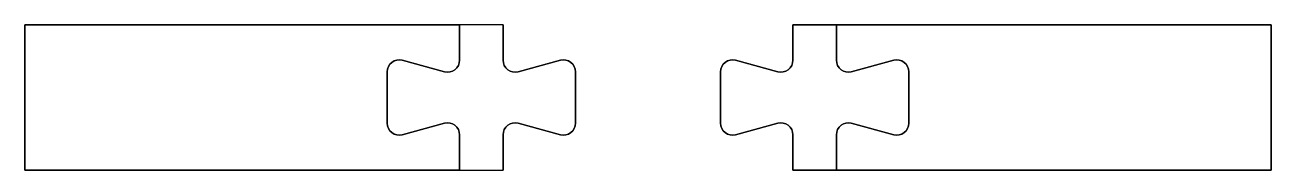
# Model space of a CAD drawing. Extents: x -117 to 313, y -28 to 22.
import ezdxf

# ---------------------------------------------------------------- set-up
doc = ezdxf.new("R2010")
doc.units = 0
doc.layers.add('1', color=7, linetype='CONTINUOUS')

# ---------------------------------------------------------------- blocks, each defined once
blk = doc.blocks.new('*M0')
at = {"layer": '1', "color": 7, "linetype": 'CONTINUOUS'}
for p, q in [((-65.00492, 30.10289, -16), (-50.00492, 30.10289, -16)), ((-65.00492, 30.10289, -32), (-65.00492, 30.10289, -16)), ((-65.00492, 30.10289, -32), (-65.00492, 17.94611, -32)), ((99.99508, 30.10289, -32), (-65.00492, 30.10289, -32)), ((-50.00492, 30.10289, -16), (-50.00492, 17.94611, -16)), ((-50.00492, 30.10289, -16), (-50.00492, 30.10289)), ((-50.00492, 30.10289), (99.99508, 30.10289)), ((-50.00492, 17.94611), (-50.00492, 30.10289)), ((99.99508, 30.10289, -32), (99.99508, 30.10289)), ((99.99508, 30.10289), (99.99508, -19.89711)), ((99.99508, -19.89711, -32), (99.99508, 30.10289, -32)), ((-70.16608, 13.98582, -32), (-84.84376, 17.91869, -32)), ((-50.00492, 17.94611, -16), (-50.00492, 17.94611)), ((-44.84376, 13.98582, -16), (-30.16608, 17.91869, -16)), ((-30.16608, 17.91869), (-44.84376, 13.98582)), ((-30.16608, 17.91869, -16), (-30.16608, 17.91869)), ((-90.00492, 13.9584, -32), (-90.00492, -3.75262, -32)), ((-44.84376, 13.98582, -16), (-44.84376, 13.98582)), ((-25.00492, 13.9584, -16), (-25.00492, -3.75262, -16)), ((-25.00492, 13.9584, -16), (-25.00492, 13.9584)), ((-25.00492, -3.75262), (-25.00492, 13.9584)), ((-84.84376, -7.71291, -32), (-70.16608, -3.78004, -32)), ((-30.16608, -7.71291, -16), (-44.84376, -3.78004, -16)), ((-44.84376, -3.78004, -16), (-44.84376, -3.78004)), ((-44.84376, -3.78004), (-30.16608, -7.71291)), ((-25.00492, -3.75262, -16), (-25.00492, -3.75262)), ((-65.00492, -7.74033, -32), (-65.00492, -19.89711, -32)), ((-50.00492, -7.74033, -16), (-50.00492, -19.89711, -16)), ((-50.00492, -7.74033, -16), (-50.00492, -7.74033)), ((-50.00492, -19.89711), (-50.00492, -7.74033)), ((-30.16608, -7.71291, -16), (-30.16608, -7.71291)), ((-50.00492, -19.89711, -16), (-65.00492, -19.89711, -16)), ((-65.00492, -19.89711, -32), (-65.00492, -19.89711, -16)), ((-65.00492, -19.89711, -32), (99.99508, -19.89711, -32)), ((-50.00492, -19.89711, -16), (-50.00492, -19.89711)), ((99.99508, -19.89711), (-50.00492, -19.89711)), ((99.99508, -19.89711, -32), (99.99508, -19.89711))]:
    blk.add_line(p, q, dxfattribs=at)
for centre, start, end in [((-85.90492, 13.958396, -32), 75.00000556, 180), ((-45.90492, 17.946114, -16), 180, 284.99999444), ((-29.10492, 13.958396), 360, 104.99999444), ((-85.90492, -3.752616, -32), 180, 284.99999444), ((-45.90492, -7.740334, -16), 75.00000556, 180), ((-29.10492, -3.752616), 255.00000556, 0)]:
    blk.add_arc(centre, 4.1, start, end, dxfattribs=at)
at = {"layer": '1', "color": 7, "linetype": 'CONTINUOUS', "extrusion": (0, 0, -1)}
for centre, start, end in [((69.10492, 17.946114, 32), 180, 284.99999444), ((45.90492, 17.946114), 255.00000556, 0), ((29.10492, 13.958396, 16), 75.00000556, 180), ((69.10492, -7.740334, 32), 75.00000556, 180), ((45.90492, -7.740334), 0, 104.99999444), ((29.10492, -3.752616, 16), 180, 284.99999444)]:
    blk.add_arc(centre, 4.1, start, end, dxfattribs=at)
blk = doc.blocks.new('*M1')
at = {"layer": '1', "color": 7, "linetype": 'CONTINUOUS'}
for p, q in [((-64.99158, 17.85025, -16), (-64.99158, 30.00703, -16)), ((-84.83042, 17.82283, -16), (-70.15274, 13.88996, -16)), ((-84.83042, 17.82283, -32), (-84.83042, 17.82283, -16)), ((-64.99158, 17.85025, -32), (-64.99158, 17.85025, -16)), ((-89.99158, -3.84848, -16), (-89.99158, 13.86254, -16)), ((-89.99158, 13.86254, -32), (-89.99158, 13.86254, -16)), ((-70.15274, 13.88996, -32), (-70.15274, 13.88996, -16)), ((-89.99158, -3.84848, -32), (-89.99158, -3.84848, -16)), ((-70.15274, -3.8759, -16), (-84.83042, -7.80877, -16)), ((-70.15274, -3.8759, -32), (-70.15274, -3.8759, -16)), ((-84.83042, -7.80877, -32), (-84.83042, -7.80877, -16)), ((-64.99158, -19.99297, -16), (-64.99158, -7.83619, -16)), ((-64.99158, -7.83619, -32), (-64.99158, -7.83619, -16))]:
    blk.add_line(p, q, dxfattribs=at)
at = {"layer": '1', "color": 7, "linetype": 'CONTINUOUS', "extrusion": (0, 0, -1)}
for centre, start, end in [((85.89158, 13.862536, 16), 0, 104.99999444), ((85.89158, -3.848476, 16), 255.00000556, 0)]:
    blk.add_arc(centre, 4.1, start, end, dxfattribs=at)
at = {"layer": '1', "color": 7, "linetype": 'CONTINUOUS'}
for centre, start, end in [((-69.09158, 17.850254, -16), 255.00000556, 0), ((-69.09158, -7.836194, -16), 360, 104.99999444)]:
    blk.add_arc(centre, 4.1, start, end, dxfattribs=at)
blk = doc.blocks.new('*M2')
at = {"layer": '1', "color": 7, "linetype": 'CONTINUOUS'}
for name, p in [('*M0', (0, -0.10289)), ('*M1', (-0.01334, -0.00703))]:
    blk.add_blockref(name, p, dxfattribs=at)
blk = doc.blocks.new('*M3')
at = {"layer": '1', "color": 7, "linetype": 'CONTINUOUS'}
for p, q in [((-45.00492, 30.10289, -16), (-45.00492, 17.94611, -16)), ((-45.00492, 30.10289), (-45.00492, 30.10289, -16)), ((-45.00492, 17.94611), (-45.00492, 30.10289)), ((-45.00492, 17.94611, -16), (-45.00492, 17.94611)), ((-39.84376, 13.98582, -16), (-25.16608, 17.91869, -16)), ((-25.16608, 17.91869), (-39.84376, 13.98582)), ((-25.16608, 17.91869, -16), (-25.16608, 17.91869)), ((-39.84376, 13.98582, -16), (-39.84376, 13.98582)), ((-20.00492, 13.9584, -16), (-20.00492, -3.75262, -16)), ((-20.00492, 13.9584, -16), (-20.00492, 13.9584)), ((-20.00492, -3.75262), (-20.00492, 13.9584)), ((-25.16608, -7.71291, -16), (-39.84376, -3.78004, -16)), ((-39.84376, -3.78004), (-25.16608, -7.71291)), ((-39.84376, -3.78004, -16), (-39.84376, -3.78004)), ((-20.00492, -3.75262, -16), (-20.00492, -3.75262)), ((-45.00492, -7.74033, -16), (-45.00492, -19.89711, -16)), ((-45.00492, -7.74033, -16), (-45.00492, -7.74033)), ((-45.00492, -19.89711), (-45.00492, -7.74033)), ((-25.16608, -7.71291, -16), (-25.16608, -7.71291)), ((-45.00492, -19.89711, -16), (-45.00492, -19.89711))]:
    blk.add_line(p, q, dxfattribs=at)
for centre, start, end in [((-40.90492, 17.946114, -16), 180, 284.99999444), ((-24.10492, 13.958396), 360, 104.99999444), ((-40.90492, -7.740334, -16), 75.00000556, 180), ((-24.10492, -3.752616), 255.00000556, 0)]:
    blk.add_arc(centre, 4.1, start, end, dxfattribs=at)
at = {"layer": '1', "color": 7, "linetype": 'CONTINUOUS', "extrusion": (0, 0, -1)}
for centre, start, end in [((40.90492, 17.946114), 255.00000556, 0), ((24.10492, 13.958396, 16), 75.00000556, 180), ((40.90492, -7.740334), 0, 104.99999444), ((24.10492, -3.752616, 16), 180, 284.99999444)]:
    blk.add_arc(centre, 4.1, start, end, dxfattribs=at)
blk = doc.blocks.new('*M4')
at = {"layer": '1', "color": 7, "linetype": 'CONTINUOUS'}
for p, q in [((-59.99158, 17.85025, -16), (-59.99158, 30.00703, -16)), ((-44.99158, 30.00703, -16), (-59.99158, 30.00703, -16)), ((-59.99158, 30.00703, -32), (-59.99158, 17.85025, -32)), ((-59.99158, 30.00703, -16), (-59.99158, 30.00703, -32)), ((-79.83042, 17.82283, -16), (-65.15274, 13.88996, -16)), ((-79.83042, 17.82283, -32), (-79.83042, 17.82283, -16)), ((-65.15274, 13.88996, -32), (-79.83042, 17.82283, -32)), ((-59.99158, 17.85025, -32), (-59.99158, 17.85025, -16)), ((-84.99158, -3.84848, -16), (-84.99158, 13.86254, -16)), ((-84.99158, 13.86254, -32), (-84.99158, 13.86254, -16)), ((-84.99158, 13.86254, -32), (-84.99158, -3.84848, -32)), ((-65.15274, 13.88996, -32), (-65.15274, 13.88996, -16)), ((-84.99158, -3.84848, -32), (-84.99158, -3.84848, -16)), ((-65.15274, -3.8759, -16), (-79.83042, -7.80877, -16)), ((-79.83042, -7.80877, -32), (-65.15274, -3.8759, -32)), ((-65.15274, -3.8759, -32), (-65.15274, -3.8759, -16)), ((-79.83042, -7.80877, -32), (-79.83042, -7.80877, -16)), ((-59.99158, -19.99297, -16), (-59.99158, -7.83619, -16)), ((-59.99158, -7.83619, -32), (-59.99158, -19.99297, -32)), ((-59.99158, -7.83619, -32), (-59.99158, -7.83619, -16)), ((-59.99158, -19.99297, -16), (-44.99158, -19.99297, -16)), ((-59.99158, -19.99297, -32), (-59.99158, -19.99297, -16))]:
    blk.add_line(p, q, dxfattribs=at)
at = {"layer": '1', "color": 7, "linetype": 'CONTINUOUS', "extrusion": (0, 0, -1)}
for centre, start, end in [((80.89158, 13.862536, 16), 0, 104.99999444), ((64.09158, 17.850254, 32), 180, 284.99999444), ((80.89158, -3.848476, 16), 255.00000556, 0), ((64.09158, -7.836194, 32), 75.00000556, 180)]:
    blk.add_arc(centre, 4.1, start, end, dxfattribs=at)
at = {"layer": '1', "color": 7, "linetype": 'CONTINUOUS'}
for centre, start, end in [((-80.89158, 13.862536, -32), 75.00000556, 180), ((-64.09158, 17.850254, -16), 255.00000556, 0), ((-80.89158, -3.848476, -32), 180, 284.99999444), ((-64.09158, -7.836194, -16), 360, 104.99999444)]:
    blk.add_arc(centre, 4.1, start, end, dxfattribs=at)
blk = doc.blocks.new('*M5')
at = {"layer": '1', "color": 7, "linetype": 'CONTINUOUS'}
for name, p in [('*M4', (-0.01334, -0.00703)), ('*M3', (0, -0.10289))]:
    blk.add_blockref(name, p, dxfattribs=at)
blk = doc.blocks.new('*M6')
at = {"layer": '1', "color": 7, "linetype": 'CONTINUOUS'}
for p, q in [((-45.00492, 30, 2), (-210, 30, 2)), ((-210, 30, 2), (-210, -20, 2)), ((-210, -20, -30), (-210, 30, -30)), ((-210, 30, -30), (-60.00492, 30, -30)), ((-210, 30, 2), (-210, 30, -30)), ((-210, -20, 2), (-45.00492, -20, 2)), ((-210, -20, 2), (-210, -20, -30)), ((-60.00492, -20, -30), (-210, -20, -30))]:
    blk.add_line(p, q, dxfattribs=at)
blk = doc.blocks.new('*M7')
at = {"layer": '1', "color": 7, "linetype": 'CONTINUOUS'}
for name, p in [('*M6', (0, 0)), ('*M5', (0, 0, 2))]:
    blk.add_blockref(name, p, dxfattribs=at)

msp = doc.modelspace()

# ---------------------------------------------------------------- block references
at = {"layer": '1', "color": 7, "linetype": 'CONTINUOUS'}
for name, p in [('*M7', (93.30474, -8.33)), ('*M2', (213.30474, -8.33, 2))]:
    msp.add_blockref(name, p, dxfattribs=at)

doc.saveas('drawing.dxf')
